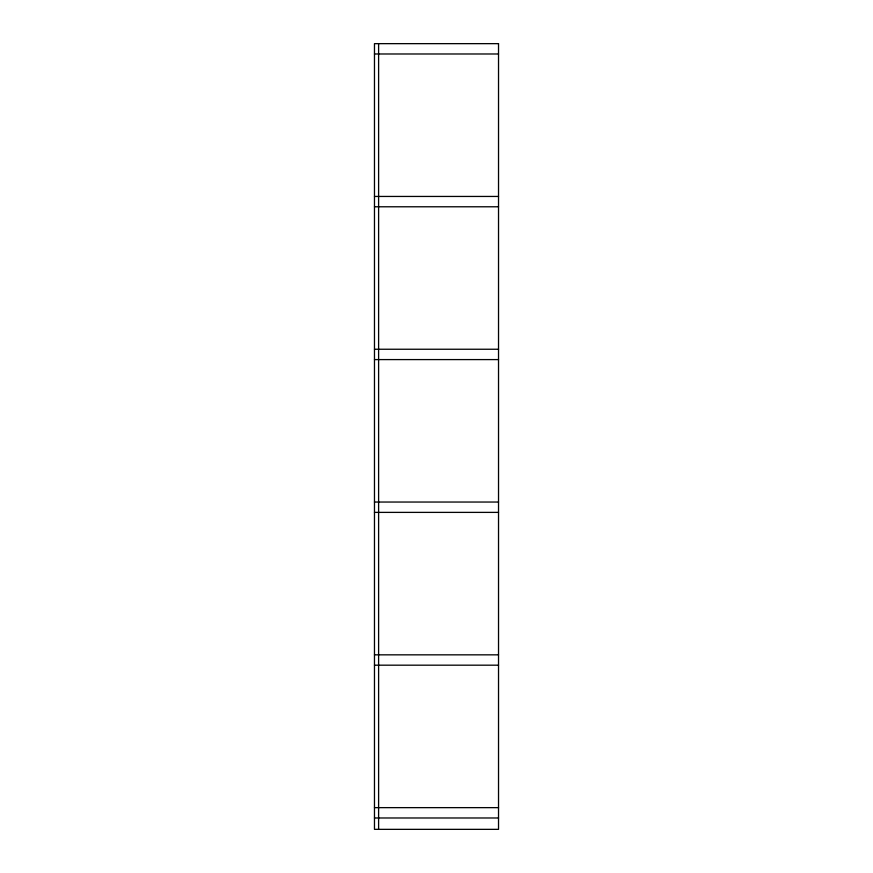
<?xml version="1.0" encoding="UTF-8"?>
<svg xmlns="http://www.w3.org/2000/svg" width="873" height="873" viewBox="0 0 873 873"><rect width="100%" height="100%" fill="white"/><g stroke="black" fill="none" stroke-linecap="round" stroke-linejoin="round"><path stroke-width="1.31" d="M374.473 53.984L498.527 53.984M374.473 196.447L498.527 196.447M374.473 206.781L498.527 206.781M374.473 349.244L498.527 349.244M374.473 359.589L498.527 359.589M374.473 502.04L498.527 502.04M374.473 512.386L498.527 512.386M374.473 654.837L498.527 654.837M374.473 665.182L498.527 665.182M374.473 807.645L498.527 807.645M374.473 817.979L498.527 817.979M378.609 43.65L378.609 829.35M498.527 43.65L374.473 43.65L374.473 829.35L498.527 829.35L498.527 43.65"/></g></svg>
